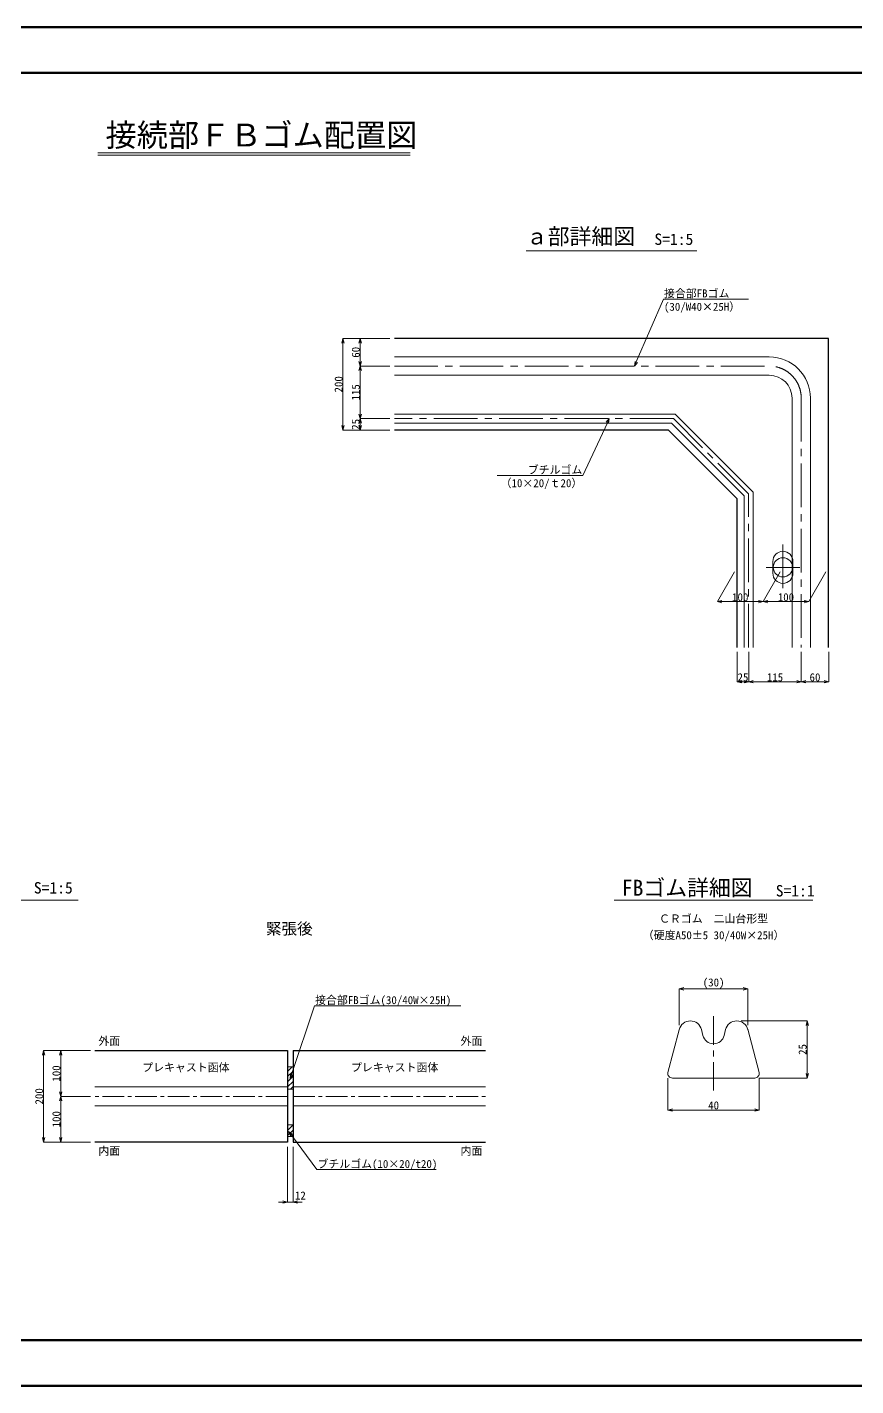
# Model space of a CAD drawing. Header units: millimetres. Extents: x 0 to 23801, y 0 to 11880.
# Drawn here: x 6425 to 13677, y 0 to 11880 of the extents above; entities that cross this region are included whole.
import ezdxf
from ezdxf import colors
from ezdxf.entities.mleader import LeaderData, LeaderLine
from ezdxf.enums import TextEntityAlignment as Align
from ezdxf.math import Vec2, Vec3

# ---------------------------------------------------------------- set-up
doc = ezdxf.new("R2010")
doc.units = ezdxf.units.MM
doc.header["$LTSCALE"] = 20
doc.linetypes.add('CENTER', pattern=[2, 1.25, -0.25, 0.25, -0.25])
doc.linetypes.add('CENTER2', pattern=[28.575, 19.05, -3.175, 3.175, -3.175])
for name, color, linetype, lineweight in [('0その他', 7, 'Continuous', 13), ('0タイトル', 7, 'Continuous', 13), ('0中心線', 7, 'CENTER2', 5), ('0寸法', 7, 'Continuous', 5), ('0文字', 41, 'Continuous', 5), ('1Pca-BOX', 3, 'Continuous', 25), ('1シース・トランペットシース', 4, 'Continuous', 13), ('3FBゴム', 181, 'Continuous', 13), ('3ブチルゴム等', 173, 'Continuous', 13), ('D-TTL', 2, 'Continuous', 50)]:
    doc.layers.add(name, color=color, linetype=linetype, lineweight=lineweight)
doc.styles.get("Standard").update_dxf_attribs({"font": 'MS Gothic.ttf'})
doc.styles.add('寸法文字', font='MS Gothic.ttf')
doc.dimstyles.new('1／1', dxfattribs={"dimscale": 20, "dimtxt": 3.5, "dimasz": 2, "dimexe": 0, "dimexo": 2, "dimgap": 0.3, "dimtad": 1, "dimdec": 0, "dimlfac": 0.05, "dimdsep": 46, "dimtxsty": '寸法文字', "dimblk": 'OPEN30', "dimcen": 2.5, "dimclrd": 256, "dimclre": 256, "dimclrt": 256, "dimadec": 0, "dimazin": 0, "dimtfac": 1, "dimtdec": 0, "dimtmove": 0, "dimatfit": 3, "dimldrblk": 'OPEN30', "dimfxl": 1, "dimlwd": -1, "dimlwe": -1, "dimarcsym": 0})
doc.dimstyles.new('1／5', dxfattribs={"dimscale": 20, "dimtxt": 3.5, "dimasz": 2, "dimexe": 0, "dimexo": 2, "dimgap": 0.15, "dimtad": 1, "dimdec": 1, "dimlfac": 0.25, "dimdsep": 46, "dimtxsty": '寸法文字', "dimblk": 'OPEN30', "dimcen": 0.25, "dimclrd": 256, "dimclre": 256, "dimclrt": 256, "dimadec": 0, "dimazin": 0, "dimtfac": 1, "dimtdec": 1, "dimtmove": 2, "dimatfit": 3, "dimldrblk": 'OPEN30', "dimfxl": 0, "dimlwd": -1, "dimlwe": -1, "dimarcsym": 0})

# ---------------------------------------------------------------- blocks, each defined once
blk = doc.blocks.new('_Open30')
at = {"color": 0, "linetype": 'ByBlock', "lineweight": -2}
for p, q in [((-1, 0.27), (0, 0)), ((0, 0), (-1, -0.27)), ((0, 0), (-1, 0))]:
    blk.add_line(p, q, dxfattribs=at)
blk = doc.blocks.new('*D5')
at = {"layer": '0寸法', "transparency": 16777216}
for p, q in [((6979, 2931), (6569, 2931)), ((6569, 2891), (6569, 2171)), ((6979, 2131), (6569, 2131))]:
    blk.add_line(p, q, dxfattribs=at)
at = {"layer": 'Defpoints', "color": 0, "transparency": 16777216}
for p in [(7019, 2931), (6569, 2131), (7019, 2131)]:
    blk.add_point(p, dxfattribs=at)
at = {"layer": '0寸法', "transparency": 16777216, "xscale": 40, "yscale": 40, "zscale": 40}
for p, rotation in [((6569, 2931), 90), ((6569, 2131), 270)]:
    blk.add_blockref('_Open30', p, dxfattribs=dict(at, rotation=rotation))
at = {"layer": '0寸法', "transparency": 16777216, "insert": (6531, 2531), "char_height": 70, "attachment_point": 5, "rotation": 90, "style": '寸法文字'}
blk.add_mtext('200', dxfattribs=at)
blk = doc.blocks.new('*D6')
at = {"layer": '0寸法', "transparency": 16777216}
for p, q in [((6979, 2531), (6719, 2531)), ((6719, 2491), (6719, 2171)), ((6979, 2131), (6719, 2131))]:
    blk.add_line(p, q, dxfattribs=at)
at = {"layer": 'Defpoints', "color": 0, "transparency": 16777216}
for p in [(7019, 2531), (6719, 2131), (7019, 2131)]:
    blk.add_point(p, dxfattribs=at)
at = {"layer": '0寸法', "transparency": 16777216, "xscale": 40, "yscale": 40, "zscale": 40}
for p, rotation in [((6719, 2531), 90), ((6719, 2131), 270)]:
    blk.add_blockref('_Open30', p, dxfattribs=dict(at, rotation=rotation))
at = {"layer": '0寸法', "transparency": 16777216, "insert": (6681, 2331), "char_height": 70, "attachment_point": 5, "rotation": 90, "style": '寸法文字'}
blk.add_mtext('100', dxfattribs=at)
blk = doc.blocks.new('*D7')
at = {"layer": '0寸法', "transparency": 16777216}
for p, q in [((6979, 2931), (6719, 2931)), ((6719, 2891), (6719, 2571)), ((6979, 2531), (6719, 2531))]:
    blk.add_line(p, q, dxfattribs=at)
at = {"layer": 'Defpoints', "color": 0, "transparency": 16777216}
for p in [(7019, 2931), (6719, 2531), (7019, 2531)]:
    blk.add_point(p, dxfattribs=at)
at = {"layer": '0寸法', "transparency": 16777216, "xscale": 40, "yscale": 40, "zscale": 40}
for p, rotation in [((6719, 2931), 90), ((6719, 2531), 270)]:
    blk.add_blockref('_Open30', p, dxfattribs=dict(at, rotation=rotation))
at = {"layer": '0寸法', "transparency": 16777216, "insert": (6681, 2731), "char_height": 70, "attachment_point": 5, "rotation": 90, "style": '寸法文字'}
blk.add_mtext('100', dxfattribs=at)
blk = doc.blocks.new('*D8')
at = {"layer": '0寸法', "transparency": 16777216}
for p, q in [((8704, 2091), (8704, 1607)), ((8752, 2091), (8752, 1607)), ((8664, 1607), (8624, 1607)), ((8704, 1607), (8752, 1607)), ((8792, 1607), (8832, 1607))]:
    blk.add_line(p, q, dxfattribs=at)
at = {"layer": 'Defpoints', "color": 0, "transparency": 16777216}
for p in [(8704, 2131), (8752, 2131), (8752, 1607)]:
    blk.add_point(p, dxfattribs=at)
at = {"layer": '0寸法', "transparency": 16777216, "xscale": 40, "yscale": 40, "zscale": 40}
blk.add_blockref('_Open30', (8704, 1607), dxfattribs=at)
at = {"layer": '0寸法', "transparency": 16777216, "xscale": 40, "yscale": 40, "zscale": 40, "rotation": 180}
blk.add_blockref('_Open30', (8752, 1607), dxfattribs=at)
at = {"layer": '0寸法', "transparency": 16777216, "insert": (8816, 1664), "char_height": 70, "attachment_point": 5, "style": '寸法文字'}
blk.add_mtext('12', dxfattribs=at)
blk = doc.blocks.new('*D13')
at = {"layer": '0寸法', "transparency": 16777216}
for p, q in [((12674, 3191), (13252, 3191)), ((13252, 2731), (13252, 3151)), ((12832, 2691), (13252, 2691))]:
    blk.add_line(p, q, dxfattribs=at)
at = {"layer": 'Defpoints', "color": 0, "transparency": 16777216}
for p in [(12634, 3191), (13252, 3191), (12792, 2691)]:
    blk.add_point(p, dxfattribs=at)
at = {"layer": '0寸法', "transparency": 16777216, "xscale": 40, "yscale": 40, "zscale": 40}
for p, rotation in [((13252, 3191), 90), ((13252, 2691), 270)]:
    blk.add_blockref('_Open30', p, dxfattribs=dict(at, rotation=rotation))
at = {"layer": '0寸法', "transparency": 16777216, "insert": (13211, 2941), "char_height": 70, "attachment_point": 5, "rotation": 90, "style": '寸法文字'}
blk.add_mtext('25', dxfattribs=at)
blk = doc.blocks.new('*D14')
at = {"layer": '0寸法', "transparency": 16777216}
for p, q in [((12032, 2691), (12032, 2411)), ((12832, 2691), (12832, 2411)), ((12072, 2411), (12792, 2411))]:
    blk.add_line(p, q, dxfattribs=at)
at = {"layer": 'Defpoints', "color": 0, "transparency": 16777216}
for p in [(12032, 2731), (12832, 2731), (12832, 2411)]:
    blk.add_point(p, dxfattribs=at)
at = {"layer": '0寸法', "transparency": 16777216, "xscale": 40, "yscale": 40, "zscale": 40, "rotation": 180}
blk.add_blockref('_Open30', (12032, 2411), dxfattribs=at)
at = {"layer": '0寸法', "transparency": 16777216, "xscale": 40, "yscale": 40, "zscale": 40}
blk.add_blockref('_Open30', (12832, 2411), dxfattribs=at)
at = {"layer": '0寸法', "transparency": 16777216, "insert": (12432, 2452), "char_height": 70, "attachment_point": 5, "style": '寸法文字'}
blk.add_mtext('40', dxfattribs=at)
blk = doc.blocks.new('*D15')
at = {"layer": '0寸法', "transparency": 16777216}
for p, q in [((12132, 3154), (12132, 3471)), ((12172, 3471), (12692, 3471)), ((12732, 3154), (12732, 3471))]:
    blk.add_line(p, q, dxfattribs=at)
at = {"layer": 'Defpoints', "color": 0, "transparency": 16777216}
for p in [(12732, 3471), (12132, 3114), (12732, 3114)]:
    blk.add_point(p, dxfattribs=at)
at = {"layer": '0寸法', "transparency": 16777216, "xscale": 40, "yscale": 40, "zscale": 40, "rotation": 180}
blk.add_blockref('_Open30', (12132, 3471), dxfattribs=at)
at = {"layer": '0寸法', "transparency": 16777216, "xscale": 40, "yscale": 40, "zscale": 40}
blk.add_blockref('_Open30', (12732, 3471), dxfattribs=at)
at = {"layer": '0寸法', "transparency": 16777216, "insert": (12432, 3518), "char_height": 70, "attachment_point": 5, "style": '寸法文字'}
blk.add_mtext('(30)', dxfattribs=at)
blk = doc.blocks.new('*D47')
at = {"layer": '0寸法', "transparency": 16777216}
for p, q in [((9599, 9157), (9339, 9157)), ((9339, 9117), (9339, 8957)), ((9599, 8917), (9339, 8917))]:
    blk.add_line(p, q, dxfattribs=at)
at = {"layer": 'Defpoints', "color": 0, "transparency": 16777216}
for p in [(9639, 9157), (9339, 8917), (9639, 8917)]:
    blk.add_point(p, dxfattribs=at)
at = {"layer": '0寸法', "transparency": 16777216, "xscale": 40, "yscale": 40, "zscale": 40}
for p, rotation in [((9339, 9157), 90), ((9339, 8917), 270)]:
    blk.add_blockref('_Open30', p, dxfattribs=dict(at, rotation=rotation))
at = {"layer": '0寸法', "transparency": 16777216, "insert": (9301, 9037), "char_height": 70, "attachment_point": 5, "rotation": 90, "style": '寸法文字'}
blk.add_mtext('60', dxfattribs=at)
blk = doc.blocks.new('*D48')
at = {"layer": '0寸法', "transparency": 16777216}
for p, q in [((9599, 8917), (9339, 8917)), ((9339, 8877), (9339, 8497)), ((9599, 8457), (9339, 8457))]:
    blk.add_line(p, q, dxfattribs=at)
at = {"layer": 'Defpoints', "color": 0, "transparency": 16777216}
for p in [(9639, 8917), (9339, 8457), (9639, 8457)]:
    blk.add_point(p, dxfattribs=at)
at = {"layer": '0寸法', "transparency": 16777216, "xscale": 40, "yscale": 40, "zscale": 40}
for p, rotation in [((9339, 8917), 90), ((9339, 8457), 270)]:
    blk.add_blockref('_Open30', p, dxfattribs=dict(at, rotation=rotation))
at = {"layer": '0寸法', "transparency": 16777216, "insert": (9301, 8687), "char_height": 70, "attachment_point": 5, "rotation": 90, "style": '寸法文字'}
blk.add_mtext('115', dxfattribs=at)
blk = doc.blocks.new('*D49')
at = {"layer": '0寸法', "transparency": 16777216}
for p, q in [((9599, 8457), (9339, 8457)), ((9339, 8417), (9339, 8397)), ((9599, 8357), (9339, 8357))]:
    blk.add_line(p, q, dxfattribs=at)
at = {"layer": 'Defpoints', "color": 0, "transparency": 16777216}
for p in [(9639, 8457), (9339, 8357), (9639, 8357)]:
    blk.add_point(p, dxfattribs=at)
at = {"layer": '0寸法', "transparency": 16777216, "xscale": 40, "yscale": 40, "zscale": 40}
for p, rotation in [((9339, 8457), 90), ((9339, 8357), 270)]:
    blk.add_blockref('_Open30', p, dxfattribs=dict(at, rotation=rotation))
at = {"layer": '0寸法', "transparency": 16777216, "insert": (9301, 8407), "char_height": 70, "attachment_point": 5, "rotation": 90, "style": '寸法文字'}
blk.add_mtext('25', dxfattribs=at)
blk = doc.blocks.new('*D50')
at = {"layer": '0寸法', "transparency": 16777216}
for p, q in [((9599, 9157), (9189, 9157)), ((9189, 8397), (9189, 9117)), ((9599, 8357), (9189, 8357))]:
    blk.add_line(p, q, dxfattribs=at)
at = {"layer": 'Defpoints', "color": 0, "transparency": 16777216}
for p in [(9189, 9157), (9639, 9157), (9639, 8357)]:
    blk.add_point(p, dxfattribs=at)
at = {"layer": '0寸法', "transparency": 16777216, "xscale": 40, "yscale": 40, "zscale": 40}
for p, rotation in [((9189, 9157), 90), ((9189, 8357), 270)]:
    blk.add_blockref('_Open30', p, dxfattribs=dict(at, rotation=rotation))
at = {"layer": '0寸法', "transparency": 16777216, "insert": (9151, 8757), "char_height": 70, "attachment_point": 5, "rotation": 90, "style": '寸法文字'}
blk.add_mtext('200', dxfattribs=at)
blk = doc.blocks.new('*D51')
at = {"layer": '0寸法', "transparency": 16777216}
for p, q in [((12639, 6417), (12639, 6157)), ((12739, 6417), (12739, 6157)), ((12679, 6157), (12699, 6157))]:
    blk.add_line(p, q, dxfattribs=at)
at = {"layer": 'Defpoints', "color": 0, "transparency": 16777216}
for p in [(12639, 6457), (12739, 6457), (12739, 6157)]:
    blk.add_point(p, dxfattribs=at)
at = {"layer": '0寸法', "transparency": 16777216, "xscale": 40, "yscale": 40, "zscale": 40, "rotation": 180}
blk.add_blockref('_Open30', (12639, 6157), dxfattribs=at)
at = {"layer": '0寸法', "transparency": 16777216, "xscale": 40, "yscale": 40, "zscale": 40}
blk.add_blockref('_Open30', (12739, 6157), dxfattribs=at)
at = {"layer": '0寸法', "transparency": 16777216, "insert": (12689, 6195), "char_height": 70, "attachment_point": 5, "style": '寸法文字'}
blk.add_mtext('25', dxfattribs=at)
blk = doc.blocks.new('*D52')
at = {"layer": '0寸法', "transparency": 16777216}
for p, q in [((12739, 6417), (12739, 6157)), ((13199, 6417), (13199, 6157)), ((12779, 6157), (13159, 6157))]:
    blk.add_line(p, q, dxfattribs=at)
at = {"layer": 'Defpoints', "color": 0, "transparency": 16777216}
for p in [(12739, 6457), (13199, 6457), (13199, 6157)]:
    blk.add_point(p, dxfattribs=at)
at = {"layer": '0寸法', "transparency": 16777216, "xscale": 40, "yscale": 40, "zscale": 40, "rotation": 180}
blk.add_blockref('_Open30', (12739, 6157), dxfattribs=at)
at = {"layer": '0寸法', "transparency": 16777216, "xscale": 40, "yscale": 40, "zscale": 40}
blk.add_blockref('_Open30', (13199, 6157), dxfattribs=at)
at = {"layer": '0寸法', "transparency": 16777216, "insert": (12969, 6195), "char_height": 70, "attachment_point": 5, "style": '寸法文字'}
blk.add_mtext('115', dxfattribs=at)
blk = doc.blocks.new('*D53')
at = {"layer": '0寸法', "transparency": 16777216}
for p, q in [((13199, 6417), (13199, 6157)), ((13439, 6417), (13439, 6157)), ((13239, 6157), (13399, 6157))]:
    blk.add_line(p, q, dxfattribs=at)
at = {"layer": 'Defpoints', "color": 0, "transparency": 16777216}
for p in [(13199, 6457), (13439, 6457), (13439, 6157)]:
    blk.add_point(p, dxfattribs=at)
at = {"layer": '0寸法', "transparency": 16777216, "xscale": 40, "yscale": 40, "zscale": 40, "rotation": 180}
blk.add_blockref('_Open30', (13199, 6157), dxfattribs=at)
at = {"layer": '0寸法', "transparency": 16777216, "xscale": 40, "yscale": 40, "zscale": 40}
blk.add_blockref('_Open30', (13439, 6157), dxfattribs=at)
at = {"layer": '0寸法', "transparency": 16777216, "insert": (13319, 6195), "char_height": 70, "attachment_point": 5, "style": '寸法文字'}
blk.add_mtext('60', dxfattribs=at)
blk = doc.blocks.new('*D54')
at = {"layer": '0寸法', "transparency": 16777216}
for p, q in [((13015, 7117), (12865, 6857)), ((13415, 7117), (13265, 6857)), ((12905, 6857), (13225, 6857))]:
    blk.add_line(p, q, dxfattribs=at)
at = {"layer": 'Defpoints', "color": 0, "transparency": 16777216}
for p in [(13039, 7157), (13439, 7157), (13265, 6857)]:
    blk.add_point(p, dxfattribs=at)
at = {"layer": '0寸法', "transparency": 16777216, "xscale": 40, "yscale": 40, "zscale": 40, "rotation": 180}
blk.add_blockref('_Open30', (12865, 6857), dxfattribs=at)
at = {"layer": '0寸法', "transparency": 16777216, "xscale": 40, "yscale": 40, "zscale": 40}
blk.add_blockref('_Open30', (13265, 6857), dxfattribs=at)
at = {"layer": '0寸法', "transparency": 16777216, "insert": (13065, 6895), "char_height": 70, "attachment_point": 5, "style": '寸法文字'}
blk.add_mtext('100', dxfattribs=at)
blk = doc.blocks.new('*D55')
at = {"layer": '0寸法', "transparency": 16777216}
for p, q in [((12615, 7117), (12465, 6857)), ((13015, 7117), (12865, 6857)), ((12825, 6857), (12505, 6857))]:
    blk.add_line(p, q, dxfattribs=at)
at = {"layer": 'Defpoints', "color": 0, "transparency": 16777216}
for p in [(12639, 7157), (13039, 7157), (12465, 6857)]:
    blk.add_point(p, dxfattribs=at)
at = {"layer": '0寸法', "transparency": 16777216, "xscale": 40, "yscale": 40, "zscale": 40, "rotation": 180}
blk.add_blockref('_Open30', (12465, 6857), dxfattribs=at)
at = {"layer": '0寸法', "transparency": 16777216, "xscale": 40, "yscale": 40, "zscale": 40}
blk.add_blockref('_Open30', (12865, 6857), dxfattribs=at)
at = {"layer": '0寸法', "transparency": 16777216, "insert": (12665, 6895), "char_height": 70, "attachment_point": 5, "style": '寸法文字'}
blk.add_mtext('100', dxfattribs=at)

msp = doc.modelspace()

# ---------------------------------------------------------------- hatches: boundary and pattern name
at = {"layer": '0その他'}
h = msp.add_hatch(dxfattribs=at)
h.set_pattern_fill('ANSI31', color=256, scale=10, style=0)
h.set_pattern_definition([(45, (455.157, 225.343), (-22.45064, 22.45064), [])])
h.paths.add_polyline_path([(8751.75, 2281.2), (8703.75, 2281.2), (8703.75, 2181.2), (8751.75, 2181.2)])
at = {"layer": '3FBゴム'}
h = msp.add_hatch(dxfattribs=at)
h.set_pattern_fill('ANSI31', color=256, scale=10, style=0)
h.set_pattern_definition([(45, (1e-11, -162.786), (-22.45064, 22.45064), [])])
h.paths.add_polyline_path([(8751.75, 2788.41), (8703.75, 2788.41), (8703.75, 2593.98), (8751.75, 2593.98)])

# ---------------------------------------------------------------- linework, layer by layer
at = {"layer": '0タイトル'}
for p, q in [((7043.51, 10780), (9776.49, 10780)), ((7043.51, 10760), (9776.49, 10760)), ((10790.79, 9925.16), (12286.29, 9925.16)), ((5510.25, 4247.09), (6873.11, 4246.42)), ((13301.55, 4246.42), (11561.63, 4246.42))]:
    msp.add_line(p, q, dxfattribs=at)
at = {"layer": '0中心線', "lineweight": 9}
for p, q in [((13038.54, 7356.81), (13038.54, 6956.81)), ((12890.54, 7156.81), (13186.54, 7156.81))]:
    msp.add_line(p, q, dxfattribs=at)
at = {"layer": '0中心線', "linetype": 'CENTER', "ltscale": 10}
msp.add_line((12431.59, 3231.06), (12431.59, 2563.12), dxfattribs=at)
at = {"layer": '0中心線', "ltscale": 0.5}
for p, q in [((8703.75, 2531.2), (7018.63, 2531.2)), ((8751.75, 2531.2), (10436.87, 2531.2))]:
    msp.add_line(p, q, dxfattribs=at)
at = {"layer": '0中心線'}
msp.add_lwpolyline([(9638.54, 8916.81), (12918.54, 8916.81, -0.41421356), (13198.54, 8636.81), (13198.54, 6456.81)], format="xyb", dxfattribs=at)
msp.add_lwpolyline([(12738.54, 6456.81), (12738.54, 7798.23), (12079.96, 8456.81), (9638.54, 8456.81)], dxfattribs=at)
at = {"layer": '1Pca-BOX'}
for p, q in [((7018.63, 2931.2), (8703.75, 2931.2)), ((8703.75, 2931.2), (8703.75, 2131.2)), ((8751.75, 2931.2), (8751.75, 2131.2)), ((8751.75, 2931.2), (10436.87, 2931.2)), ((8703.75, 2131.2), (7018.63, 2131.2)), ((8751.75, 2131.2), (10436.87, 2131.2))]:
    msp.add_line(p, q, dxfattribs=at)
for points in [[(13438.54, 6456.81), (13438.54, 9156.81), (9638.54, 9156.81)], [(12638.54, 6456.81), (12638.54, 7756.81), (12038.54, 8356.81), (9638.54, 8356.81)]]:
    msp.add_lwpolyline(points, dxfattribs=at)
at = {"layer": '1シース・トランペットシース', "lineweight": 9}
for p, q in [((12950.54, 7208.81), (12950.54, 7104.81)), ((13126.54, 7208.81), (13126.54, 7104.81))]:
    msp.add_line(p, q, dxfattribs=at)
at = {"layer": '1シース・トランペットシース', "ltscale": 0.5}
for p, q in [((8703.75, 2615.2), (7018.63, 2615.2)), ((8751.75, 2615.2), (10436.87, 2615.2)), ((8703.75, 2447.2), (7018.63, 2447.2)), ((8751.75, 2447.2), (10436.87, 2447.2))]:
    msp.add_line(p, q, dxfattribs=at)
at = {"layer": '1シース・トランペットシース', "lineweight": 9}
msp.add_circle((13038.54, 7156.81), 84, dxfattribs=at)
for centre, start, end in [((13038.54, 7208.81), 0, 180), ((13038.54, 7104.81), 180, 0)]:
    msp.add_arc(centre, 88, start, end, dxfattribs=at)
at = {"layer": '3FBゴム'}
for p, q in [((12131.61, 3114.07), (12032.66, 2740.27)), ((12326.1, 3114.66), (12338.3, 3064.41)), ((12537.08, 3114.66), (12524.88, 3064.41)), ((12730.21, 3119.21), (12830.52, 2740.27)), ((12071.59, 2691.06), (12791.59, 2691.06))]:
    msp.add_line(p, q, dxfattribs=at)
for points in [[(9638.54, 8996.81), (12918.54, 8996.81, -0.41421356), (13278.54, 8636.81), (13278.54, 6456.81)], [(9638.54, 8836.81), (12918.54, 8836.81, -0.41421356), (13118.54, 8636.81), (13118.54, 6456.81)]]:
    msp.add_lwpolyline(points, format="xyb", dxfattribs=at)
msp.add_lwpolyline([(8751.75, 2788.41), (8703.75, 2788.41), (8703.75, 2593.98), (8751.75, 2593.98), (8751.75, 2788.41)], dxfattribs=at)
for centre, radius, start, end in [((12228.92, 3091.06), 100, 13.648445, 166.697283), ((12634.26, 3091.06), 100, 13.302717, 166.351555), ((12431.59, 3087.06), 96, 193.648445, 346.351555), ((12071.59, 2731.06), 40, 166.697283, 270), ((12791.59, 2731.06), 40, 270, 13.302717)]:
    msp.add_arc(centre, radius, start, end, dxfattribs=at)
at = {"layer": '3ブチルゴム等'}
for points in [[(12778.54, 6456.81), (12778.54, 7814.8), (12096.53, 8496.81), (9638.54, 8496.81)], [(12698.54, 6456.81), (12698.54, 7781.66), (12063.39, 8416.81), (9638.54, 8416.81)], [(8751.75, 2281.2), (8703.75, 2281.2), (8703.75, 2181.2), (8751.75, 2181.2), (8751.75, 2281.2)]]:
    msp.add_lwpolyline(points, dxfattribs=at)
at = {"layer": 'D-TTL'}
for points in [[(0, 0), (16820, 0), (16820, 11880), (0, 11880)], [(400, 400), (16420, 400), (16420, 11480), (400, 11480)]]:
    msp.add_lwpolyline(points, close=True, dxfattribs=at)

# ---------------------------------------------------------------- texts
at = {"layer": '0タイトル'}
for s, height, p in [('接続部ＦＢゴム配置図', 200, (7111.58, 10836.67)), ('FBゴム詳細図', 140, (11627.26, 4285.17)), ('S=1:1', 100, (12975.59, 4278.92))]:
    msp.add_text(s, height=height, dxfattribs=at).set_placement(p)
for s, height, p in [('ａ部詳細図', 140, (11267.41, 9938.4)), ('S=1:5', 100, (12084.11, 9945.71)), ('S=1:5', 100, (6654.1, 4274.76))]:
    msp.add_text(s, height=height, dxfattribs=at).set_placement(p, align=Align.BOTTOM_CENTER)
at = {"layer": '0文字'}
for s, height, p in [('緊張後', 100, (8718.98, 3917.1)), ('ＣＲゴム\u3000二山台形型', 70, (12431.59, 4028.91)), ('（硬度A50±5 30/40W×25H）', 70, (12431.59, 3883.94))]:
    msp.add_text(s, height=height, dxfattribs=at).set_placement(p, align=Align.BOTTOM_CENTER)
for s, p in [('外面', (7144.57, 3017.54)), ('外面', (10312.93, 3017.54)), ('内面', (7144.36, 2056.21)), ('内面', (10313.14, 2056.21))]:
    msp.add_text(s, height=70, dxfattribs=at).set_placement(p, align=Align.MIDDLE)
at = {"layer": '0文字', "char_height": 70}
for insert, attachment_point in [((7432.23, 2740.48), 7), ((10023.27, 2740.48), 9)]:
    msp.add_mtext('プレキャスト函体', dxfattribs=dict(at, insert=insert, attachment_point=attachment_point))

# ---------------------------------------------------------------- dimensions: what is measured, and where the dimension line sits
at = {"layer": '0寸法'}
for base, p1, p2, dimstyle, picture, middle in [((9188.54, 9156.81), (9638.54, 8356.81), (9638.54, 9156.81), '1／5', '*D50', (9150.54, 8756.81)), ((9338.54, 8916.81), (9638.54, 9156.81), (9638.54, 8916.81), '1／5', '*D47', (9300.54, 9036.81)), ((9338.54, 8456.81), (9638.54, 8916.81), (9638.54, 8456.81), '1／5', '*D48', (9300.54, 8686.81)), ((9338.54, 8356.81), (9638.54, 8456.81), (9638.54, 8356.81), '1／5', '*D49', (9300.54, 8406.81)), ((13251.59, 3191.06), (12791.59, 2691.06), (12634.26, 3191.06), '1／1', '*D13', (13210.59, 2941.06)), ((6568.63, 2131.2), (7018.63, 2931.2), (7018.63, 2131.2), '1／5', '*D5', (6530.63, 2531.2)), ((6718.63, 2531.2), (7018.63, 2931.2), (7018.63, 2531.2), '1／5', '*D7', (6680.63, 2731.2)), ((6718.63, 2131.2), (7018.63, 2531.2), (7018.63, 2131.2), '1／5', '*D6', (6680.63, 2331.2))]:
    dim = msp.add_linear_dim(base=base, p1=p1, p2=p2, angle=90, dimstyle=dimstyle, dxfattribs=at)
    dim.commit()
    dim.dimension.update_dxf_attribs({"geometry": picture, "text_midpoint": middle})
for base, p1, p2, dimstyle, picture, middle in [((12465.34, 6856.81), (13038.54, 7156.81), (12638.54, 7156.81), '1／5', '*D55', (12665.34, 6894.81)), ((13265.34, 6856.81), (13038.54, 7156.81), (13438.54, 7156.81), '1／5', '*D54', (13065.34, 6894.81)), ((12738.54, 6156.81), (12638.54, 6456.81), (12738.54, 6456.81), '1／5', '*D51', (12688.54, 6194.81)), ((13198.54, 6156.81), (12738.54, 6456.81), (13198.54, 6456.81), '1／5', '*D52', (12968.54, 6194.81)), ((13438.54, 6156.81), (13198.54, 6456.81), (13438.54, 6456.81), '1／5', '*D53', (13318.54, 6194.81)), ((12831.59, 2411.06), (12031.59, 2731.06), (12831.59, 2731.06), '1／1', '*D14', (12431.59, 2452.06))]:
    dim = msp.add_linear_dim(base=base, p1=p1, p2=p2, dimstyle=dimstyle, dxfattribs=at)
    dim.commit()
    dim.dimension.update_dxf_attribs({"geometry": picture, "text_midpoint": middle})
dim = msp.add_linear_dim(base=(12731.59, 3471.06), p1=(12131.59, 3114), p2=(12731.59, 3114), text='(<>)', dimstyle='1／1', dxfattribs=at)
dim.commit()
dim.dimension.update_dxf_attribs({"geometry": '*D15', "text_midpoint": (12431.59, 3517.93)})
dim = msp.add_linear_dim(base=(8751.75, 1606.51), p1=(8703.75, 2131.2), p2=(8751.75, 2131.2), dimstyle='1／5', dxfattribs=at)
dim.commit()
dim.dimension.update_dxf_attribs({"geometry": '*D8', "text_midpoint": (8816.24, 1663.72), "dimtype": 160})

# ---------------------------------------------------------------- leaders
at = {"layer": '0文字'}
ml = msp.add_multileader_mtext('Standard', dxfattribs=at)
ml.set_content('接合部FBゴム\\P(30/W40×25H）', color=256, style='寸法文字')
ml.set_leader_properties(color=256, linetype='ByLayer', lineweight=-1)
ml.set_arrow_properties(name='OPEN30')
ml.build(insert=Vec2(0, 0))
ml.multileader.update_dxf_attribs({"text_left_attachment_type": 6, "text_right_attachment_type": 6, "dogleg_length": 0, "arrow_head_size": 40, "scale": 20})
ctx = ml.context
ctx.base_point, ctx.scale, ctx.char_height, ctx.arrow_head_size, ctx.landing_gap_size, ctx.plane_origin = Vec3(11993.45, 9503.07), 20, 70, 40, 4, Vec3(11716.5, 8980.96)
ctx.left_attachment, ctx.right_attachment = 6, 6
notes = []
notes.append((ctx, [(0, (1, 1, 0), (11993.45, 9503.07), (1, 0), 0, [(0, [(11739.65, 8916.81)], 0, [])])]))
ctx.mtext.insert, ctx.mtext.width, ctx.mtext.flow_direction = Vec3(11997.45, 9587.07), 590.1995, 5
ml = msp.add_multileader_mtext('Standard', dxfattribs=at)
ml.set_content('ブチルゴム\\P（10×20/ｔ20）', color=256, style='寸法文字')
ml.set_leader_properties(color=256, linetype='ByLayer', lineweight=-1)
ml.set_arrow_properties(name='OPEN30')
ml.build(insert=Vec2(0, 0))
ml.multileader.update_dxf_attribs({"text_left_attachment_type": 6, "text_right_attachment_type": 6, "dogleg_length": 0, "arrow_head_size": 40, "scale": 20})
ctx = ml.context
ctx.base_point, ctx.scale, ctx.char_height, ctx.arrow_head_size, ctx.landing_gap_size, ctx.plane_origin = Vec3(10720.83, 7960.49), 20, 70, 40, 4, Vec3(11519.05, 8456.81)
ctx.left_attachment, ctx.right_attachment, ctx.text_align_type = 6, 6, 2
notes.append((ctx, [(1, (1, 1, 0), (11287.05, 7960.49), (-1, 0), 0, [(0, [(11519.05, 8456.81)], 0, [])])]))
ctx.mtext.insert, ctx.mtext.alignment, ctx.mtext.flow_direction = Vec3(11283.05, 8044.49), 3, 5
ml = msp.add_multileader_mtext('Standard', dxfattribs=at)
ml.set_content('シース孔φ42', color=256, style='寸法文字')
ml.set_leader_properties(color=256, linetype='ByLayer', lineweight=-1)
ml.set_arrow_properties(name='OPEN30')
ml.build(insert=Vec2(0, 0))
ml.multileader.update_dxf_attribs({"text_left_attachment_type": 6, "text_right_attachment_type": 6, "dogleg_length": 0, "arrow_head_size": 40, "scale": 20})
ctx = ml.context
ctx.base_point, ctx.scale, ctx.char_height, ctx.arrow_head_size, ctx.landing_gap_size, ctx.plane_origin = Vec3(4264.41, 8073.4), 20, 70, 40, 4, Vec3(4104.26, 7411.09)
ctx.left_attachment, ctx.right_attachment = 6, 6
notes.append((ctx, [(0, (1, 1, 0), (4264.41, 8073.4), (1, 0), 0, [(0, [(4005.35, 8425.34)], 0, [])])]))
ctx.mtext.insert, ctx.mtext.width, ctx.mtext.line_spacing_factor, ctx.mtext.flow_direction = Vec3(4268.41, 8157.4), 604.8089, 0.8, 5
ml = msp.add_multileader_mtext('Standard', dxfattribs=at)
ml.set_content('接合部FBゴム(30/40W×25H)', color=256, style='寸法文字')
ml.set_leader_properties(color=256, linetype='ByLayer', lineweight=-1)
ml.set_arrow_properties(name='OPEN30')
ml.build(insert=Vec2(0, 0))
ml.multileader.update_dxf_attribs({"text_left_attachment_type": 6, "text_right_attachment_type": 6, "dogleg_length": 0, "arrow_head_size": 40, "scale": 20})
ctx = ml.context
ctx.base_point, ctx.scale, ctx.char_height, ctx.arrow_head_size, ctx.landing_gap_size, ctx.plane_origin = Vec3(8940.52, 3323.51), 20, 70, 40, 4, Vec3(8553.51, 2653.18)
ctx.left_attachment, ctx.right_attachment = 6, 6
notes.append((ctx, [(0, (1, 1, 0), (8940.52, 3323.51), (1, 0), 0, [(0, [(8726.75, 2683.61)], 0, [])])]))
ctx.mtext.insert, ctx.mtext.flow_direction = Vec3(8944.52, 3407.51), 5
ml = msp.add_multileader_mtext('Standard', dxfattribs=at)
ml.set_content('ブチルゴム(10×20/t20)', color=256, style='寸法文字')
ml.set_leader_properties(color=256, linetype='ByLayer', lineweight=-1)
ml.set_arrow_properties(name='OPEN30')
ml.build(insert=Vec2(0, 0))
ml.multileader.update_dxf_attribs({"text_left_attachment_type": 6, "text_right_attachment_type": 6, "dogleg_length": 0, "arrow_head_size": 40, "scale": 20})
ctx = ml.context
ctx.base_point, ctx.scale, ctx.char_height, ctx.arrow_head_size, ctx.landing_gap_size, ctx.plane_origin = Vec3(8961.43, 1891), 20, 70, 40, 4, Vec3(8574.42, 1460.67)
ctx.left_attachment, ctx.right_attachment = 6, 6
notes.append((ctx, [(0, (1, 1, 0), (8961.43, 1891), (1, 0), 0, [(0, [(8713.47, 2223.33)], 0, [])])]))
ctx.mtext.insert, ctx.mtext.flow_direction = Vec3(8965.43, 1975), 5
for ctx, leaders in notes:
    for number, flags, end, landing, length, lines in leaders:
        leader = LeaderData()
        leader.index, (leader.has_last_leader_line, leader.has_dogleg_vector, leader.attachment_direction) = number, flags
        leader.last_leader_point, leader.dogleg_vector, leader.dogleg_length = Vec3(end), Vec3(landing), length
        for number, points, colour, breaks in lines:
            line = LeaderLine()
            line.index, line.vertices, line.color, line.breaks = number, Vec3.list(points), colors.encode_raw_color(colour), breaks
            leader.lines.append(line)
        ctx.leaders.append(leader)

doc.saveas('drawing.dxf')
